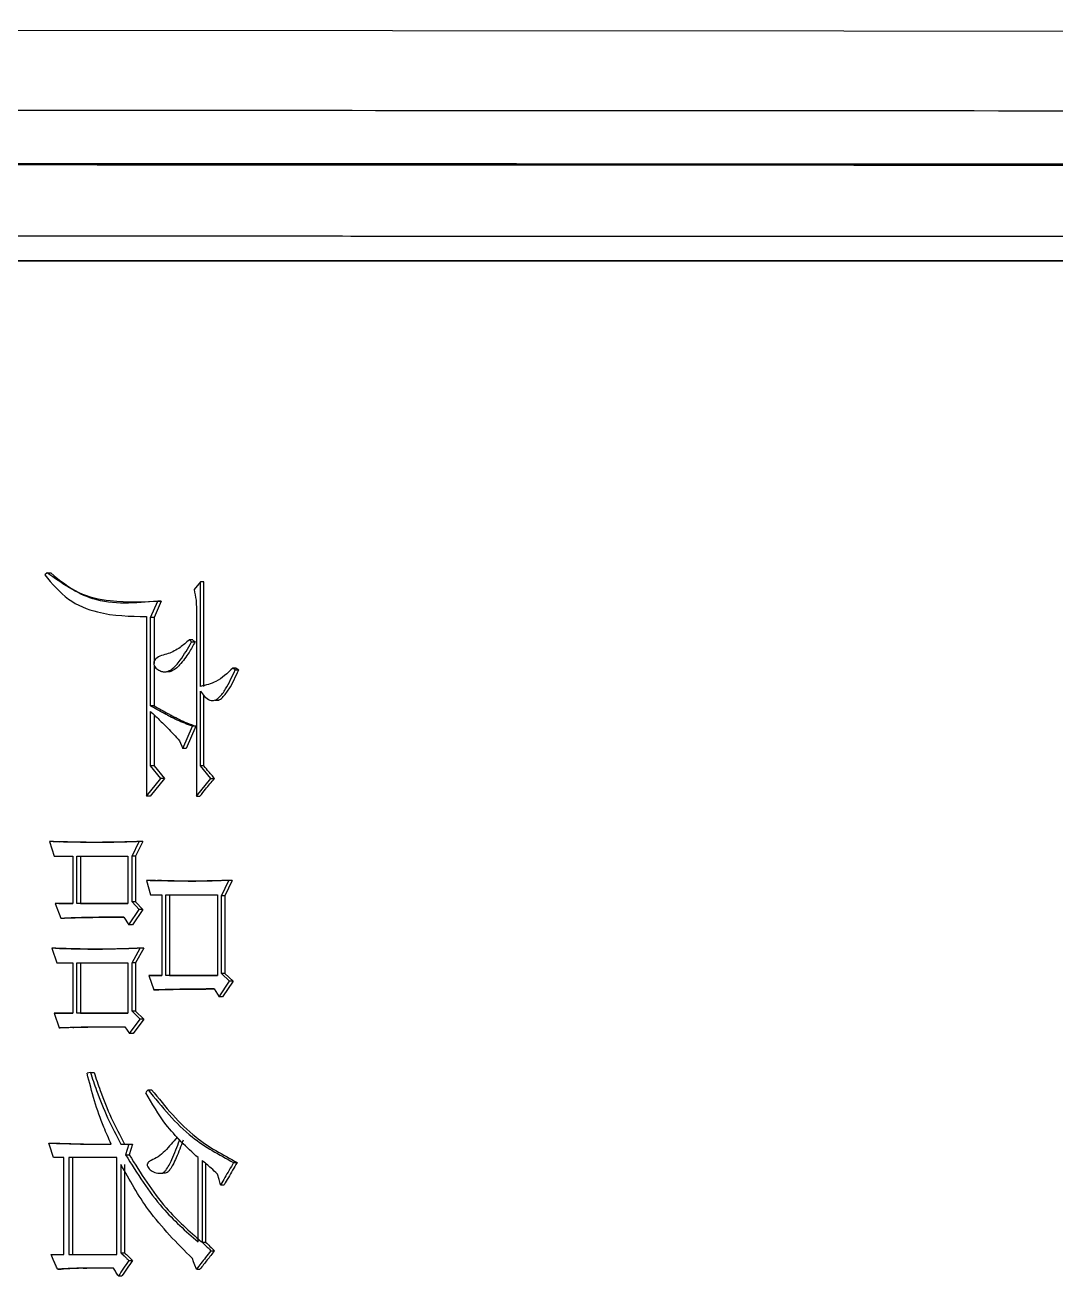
# Model space of a CAD drawing. Header units: millimetres. Extents: x 2063 to 4500, y 825 to 2548.
# Drawn here: x 3182.61 to 3194.12, y 1518.97 to 1532.92 of the extents above; entities that cross this region are included whole.
import ezdxf

# ---------------------------------------------------------------- set-up
doc = ezdxf.new("R2010")
doc.units = ezdxf.units.MM

msp = doc.modelspace()

# ---------------------------------------------------------------- linework, layer by layer
at = {"color": 7, "linetype": 'Continuous', "lineweight": 25}
for p, q in [((3182.861, 1526.81), (3182.834, 1526.789)), ((3182.861, 1526.81), (3182.902, 1526.81)), ((3184.572, 1526.713), (3184.5, 1526.626)), ((3184.572, 1525.545), (3184.572, 1526.713)), ((3184.611, 1526.713), (3184.572, 1526.713)), ((3184.611, 1525.545), (3184.611, 1526.713)), ((3184.014, 1526.313), (3184.095, 1526.497)), ((3184.135, 1526.497), (3184.054, 1526.313)), ((3184.135, 1526.497), (3184.095, 1526.497)), ((3183.969, 1526.324), (3183.969, 1524.322)), ((3184.014, 1525.328), (3184.014, 1526.313)), ((3184.054, 1526.313), (3184.014, 1526.313)), ((3184.054, 1526.313), (3184.054, 1525.801)), ((3184.527, 1526.41), (3184.527, 1524.322)), ((3184.485, 1526.064), (3184.446, 1526.064)), ((3184.473, 1526.042), (3184.512, 1526.042)), ((3184.054, 1525.78), (3184.054, 1525.328)), ((3184.959, 1525.729), (3184.932, 1525.75)), ((3184.971, 1525.75), (3184.932, 1525.75)), ((3184.959, 1525.729), (3184.998, 1525.729)), ((3184.971, 1525.75), (3184.998, 1525.729)), ((3184.193, 1525.71), (3184.233, 1525.71)), ((3184.572, 1524.658), (3184.572, 1525.491)), ((3184.054, 1525.328), (3184.014, 1525.328)), ((3184.611, 1524.658), (3184.611, 1525.442)), ((3184.735, 1525.392), (3184.775, 1525.392)), ((3184.014, 1524.658), (3184.014, 1525.264)), ((3184.054, 1525.226), (3184.054, 1524.658)), ((3184.374, 1524.852), (3184.482, 1525.101)), ((3184.521, 1525.101), (3184.413, 1524.852)), ((3184.521, 1525.101), (3184.482, 1525.101)), ((3184.338, 1524.939), (3184.374, 1524.852)), ((3184.413, 1524.852), (3184.374, 1524.852)), ((3184.131, 1524.517), (3184.014, 1524.658)), ((3184.054, 1524.658), (3184.014, 1524.658)), ((3184.054, 1524.658), (3184.171, 1524.517)), ((3184.689, 1524.517), (3184.572, 1524.658)), ((3184.611, 1524.658), (3184.572, 1524.658)), ((3183.969, 1524.322), (3184.131, 1524.517)), ((3184.171, 1524.517), (3184.009, 1524.322)), ((3184.171, 1524.517), (3184.131, 1524.517)), ((3184.527, 1524.322), (3184.689, 1524.517)), ((3184.689, 1524.517), (3184.728, 1524.517)), ((3184.009, 1524.322), (3183.969, 1524.322)), ((3184.527, 1524.322), (3184.566, 1524.322)), ((3182.888, 1523.814), (3182.941, 1523.652)), ((3182.929, 1523.814), (3182.888, 1523.814)), ((3182.929, 1523.814), (3183.002, 1523.812)), ((3183.808, 1523.652), (3183.889, 1523.814)), ((3183.929, 1523.814), (3183.848, 1523.652)), ((3183.929, 1523.814), (3183.889, 1523.814)), ((3182.941, 1523.652), (3183.146, 1523.652)), ((3183.146, 1523.652), (3183.146, 1523.122)), ((3183.191, 1523.652), (3183.763, 1523.652)), ((3183.191, 1523.122), (3183.191, 1523.652)), ((3183.232, 1523.652), (3183.232, 1523.122)), ((3183.763, 1523.652), (3183.763, 1523.122)), ((3183.808, 1523.143), (3183.808, 1523.652)), ((3183.848, 1523.652), (3183.808, 1523.652)), ((3183.848, 1523.652), (3183.848, 1523.143)), ((3183.969, 1523.381), (3184.014, 1523.219)), ((3184.009, 1523.381), (3183.969, 1523.381)), ((3184.009, 1523.381), (3184.097, 1523.379)), ((3184.806, 1523.208), (3184.887, 1523.381)), ((3184.926, 1523.381), (3184.845, 1523.208)), ((3184.926, 1523.381), (3184.887, 1523.381)), ((3184.014, 1523.219), (3184.14, 1523.219)), ((3184.14, 1523.219), (3184.14, 1522.321)), ((3184.185, 1522.321), (3184.185, 1523.219)), ((3184.225, 1523.219), (3184.225, 1522.321)), ((3184.761, 1523.219), (3184.761, 1522.321)), ((3182.95, 1523.122), (3183.012, 1522.959)), ((3183.146, 1523.122), (3182.95, 1523.122)), ((3182.991, 1523.122), (3182.95, 1523.122)), ((3182.991, 1523.122), (3183.146, 1523.122)), ((3183.763, 1523.122), (3183.191, 1523.122)), ((3183.232, 1523.122), (3183.191, 1523.122)), ((3183.232, 1523.122), (3183.763, 1523.122)), ((3183.889, 1523.057), (3183.808, 1523.143)), ((3183.848, 1523.143), (3183.808, 1523.143)), ((3183.848, 1523.143), (3183.929, 1523.057)), ((3184.806, 1522.343), (3184.806, 1523.208)), ((3184.845, 1523.208), (3184.806, 1523.208)), ((3184.845, 1523.208), (3184.845, 1522.343)), ((3183.012, 1522.959), (3183.054, 1522.959)), ((3183.718, 1522.97), (3183.772, 1522.884)), ((3183.772, 1522.884), (3183.889, 1523.057)), ((3183.929, 1523.057), (3183.812, 1522.884)), ((3183.929, 1523.057), (3183.889, 1523.057)), ((3183.812, 1522.884), (3183.772, 1522.884)), ((3182.914, 1522.624), (3182.968, 1522.462)), ((3182.956, 1522.624), (3182.914, 1522.624)), ((3183.808, 1522.462), (3183.898, 1522.624)), ((3183.938, 1522.624), (3183.848, 1522.462)), ((3183.938, 1522.624), (3183.898, 1522.624)), ((3182.968, 1522.462), (3183.146, 1522.462)), ((3183.146, 1522.462), (3183.146, 1521.899)), ((3183.191, 1522.462), (3183.763, 1522.462)), ((3183.191, 1521.899), (3183.191, 1522.462)), ((3183.232, 1522.462), (3183.232, 1521.899)), ((3183.763, 1522.462), (3183.763, 1521.899)), ((3183.808, 1521.921), (3183.808, 1522.462)), ((3183.848, 1522.462), (3183.808, 1522.462)), ((3183.848, 1522.462), (3183.848, 1521.921)), ((3183.996, 1522.321), (3184.05, 1522.159)), ((3184.14, 1522.321), (3183.996, 1522.321)), ((3183.996, 1522.321), (3184.036, 1522.321)), ((3184.036, 1522.321), (3184.14, 1522.321)), ((3184.225, 1522.321), (3184.185, 1522.321)), ((3184.779, 1522.083), (3184.896, 1522.256)), ((3184.896, 1522.256), (3184.806, 1522.343)), ((3184.845, 1522.343), (3184.806, 1522.343)), ((3184.935, 1522.256), (3184.818, 1522.083)), ((3184.845, 1522.343), (3184.935, 1522.256)), ((3184.935, 1522.256), (3184.896, 1522.256)), ((3184.09, 1522.159), (3184.05, 1522.159)), ((3184.725, 1522.17), (3184.779, 1522.083)), ((3184.818, 1522.083), (3184.779, 1522.083)), ((3182.941, 1521.899), (3182.995, 1521.737)), ((3183.146, 1521.899), (3182.941, 1521.899)), ((3182.941, 1521.899), (3182.982, 1521.899)), ((3182.982, 1521.899), (3183.146, 1521.899)), ((3183.763, 1521.899), (3183.191, 1521.899)), ((3183.232, 1521.899), (3183.191, 1521.899)), ((3183.232, 1521.899), (3183.763, 1521.899)), ((3183.781, 1521.672), (3183.898, 1521.834)), ((3183.898, 1521.834), (3183.808, 1521.921)), ((3183.848, 1521.921), (3183.808, 1521.921)), ((3183.938, 1521.834), (3183.821, 1521.672)), ((3183.848, 1521.921), (3183.938, 1521.834)), ((3183.938, 1521.834), (3183.898, 1521.834)), ((3183.036, 1521.737), (3182.995, 1521.737)), ((3183.179, 1521.741), (3183.036, 1521.737)), ((3183.727, 1521.748), (3183.781, 1521.672)), ((3183.821, 1521.672), (3183.781, 1521.672)), ((3183.343, 1521.239), (3183.307, 1521.229)), ((3183.343, 1521.239), (3183.384, 1521.239)), ((3183.987, 1521.045), (3184.027, 1521.045)), ((3182.879, 1520.45), (3182.92, 1520.45)), ((3183.289, 1520.439), (3183.575, 1520.439)), ((3183.289, 1520.439), (3183.33, 1520.439)), ((3183.33, 1520.439), (3183.575, 1520.439)), ((3183.683, 1520.439), (3183.772, 1520.439)), ((3183.683, 1520.439), (3183.723, 1520.439)), ((3183.723, 1520.439), (3183.812, 1520.439)), ((3183.772, 1520.439), (3183.812, 1520.439)), ((3183.812, 1520.439), (3183.777, 1520.32)), ((3183.048, 1520.288), (3182.932, 1520.288)), ((3183.048, 1519.206), (3183.048, 1520.288)), ((3183.638, 1520.288), (3183.102, 1520.288)), ((3183.102, 1520.288), (3183.102, 1519.206)), ((3183.143, 1520.288), (3183.143, 1519.206)), ((3183.638, 1519.206), (3183.638, 1520.288)), ((3183.736, 1520.32), (3183.777, 1520.32)), ((3184.545, 1519.347), (3184.545, 1520.288)), ((3183.683, 1520.212), (3183.683, 1519.227)), ((3183.723, 1520.212), (3183.723, 1519.227)), ((3184.59, 1520.255), (3184.59, 1519.346)), ((3184.629, 1520.224), (3184.629, 1519.346)), ((3184.941, 1520.234), (3184.98, 1520.234)), ((3184.112, 1520.113), (3184.152, 1520.113)), ((3184.797, 1519.985), (3184.836, 1519.985)), ((3184.59, 1519.346), (3184.629, 1519.346)), ((3182.905, 1519.206), (3183.048, 1519.206)), ((3182.905, 1519.206), (3182.947, 1519.206)), ((3182.947, 1519.206), (3183.048, 1519.206)), ((3183.102, 1519.206), (3183.638, 1519.206)), ((3183.102, 1519.206), (3183.143, 1519.206)), ((3183.143, 1519.206), (3183.638, 1519.206)), ((3183.683, 1519.227), (3183.723, 1519.227)), ((3184.689, 1519.249), (3184.728, 1519.249)), ((3182.977, 1519.044), (3183.018, 1519.044)), ((3183.602, 1519.054), (3183.262, 1519.054)), ((3183.262, 1519.054), (3183.303, 1519.054)), ((3183.772, 1519.141), (3183.812, 1519.141)), ((3184.527, 1519.044), (3184.566, 1519.044)), ((3183.656, 1518.968), (3183.696, 1518.968))]:
    msp.add_line(p, q, dxfattribs=at)
at = {"color": 7, "linetype": 'Continuous', "lineweight": 25, "flags": 128}
for points in [[(3149.668, 1532.923), (3152.818, 1532.914), (3156.251, 1532.905), (3159.95, 1532.897), (3163.899, 1532.889), (3168.079, 1532.882), (3172.471, 1532.876), (3177.055, 1532.87), (3181.811, 1532.865), (3186.716, 1532.861), (3191.749, 1532.857), (3196.885, 1532.854), (3202.102, 1532.852), (3207.375, 1532.851), (3212.681, 1532.85), (3217.996, 1532.85), (3223.294, 1532.851), (3228.552, 1532.853), (3233.746, 1532.855), (3238.852, 1532.858)], [(3184.473, 1526.042), (3184.466, 1526.048), (3184.456, 1526.056), (3184.446, 1526.064)], [(3184.485, 1526.064), (3184.492, 1526.058), (3184.499, 1526.053), (3184.512, 1526.042)], [(3183.987, 1521.045), (3183.981, 1521.037), (3183.971, 1521.024), (3183.961, 1521.012)], [(3182.932, 1520.288), (3182.917, 1520.335), (3182.901, 1520.382), (3182.879, 1520.45)], [(3183.772, 1520.439), (3183.754, 1520.38), (3183.736, 1520.32)], [(3184.338, 1520.482), (3184.331, 1520.491), (3184.321, 1520.503), (3184.311, 1520.515)], [(3184.797, 1519.985), (3184.779, 1520.044), (3184.761, 1520.104)], [(3184.527, 1519.044), (3184.509, 1519.09), (3184.495, 1519.126), (3184.482, 1519.163)]]:
    msp.add_lwpolyline(points, dxfattribs=at)
at = {"color": 7, "linetype": 'Continuous', "lineweight": 25}
for points, knots in [([(3228.437, 1531.963), (3225.412, 1531.962), (3219.375, 1531.96), (3210.222, 1531.96), (3201.18, 1531.961), (3192.353, 1531.964), (3183.861, 1531.969), (3177.016, 1531.974), (3171.559, 1531.979), (3167.206, 1531.984), (3162.749, 1531.99), (3158.27, 1531.996), (3154.136, 1532.003), (3150.396, 1532.011), (3147.077, 1532.019), (3144.042, 1532.028), (3141.39, 1532.038), (3139.155, 1532.049), (3138.177, 1532.056), (3137.678, 1532.06)], [0, 0, 0, 0, 0.074691, 0.149062, 0.223115, 0.296848, 0.370262, 0.443356, 0.483243, 0.526636, 0.573536, 0.623941, 0.677851, 0.725458, 0.775499, 0.827974, 0.882883, 0.940225, 1, 1, 1, 1]), ([(3138.421, 1531.455), (3139.146, 1531.451), (3140.596, 1531.442), (3144.386, 1531.429), (3149.284, 1531.417), (3155.325, 1531.406), (3162.373, 1531.396), (3170.315, 1531.388), (3179.015, 1531.381), (3188.322, 1531.376), (3196.764, 1531.373), (3204.044, 1531.372), (3208.048, 1531.371), (3210.049, 1531.371)], [0, 0, 0, 0, 0.0981345, 0.196269, 0.2944034, 0.3925379, 0.4906723, 0.5888066, 0.686941, 0.7850753, 0.8832097, 0.9416048, 1, 1, 1, 1]), ([(3138.958, 1531.441), (3139.457, 1531.438), (3140.443, 1531.431), (3142.724, 1531.422), (3145.485, 1531.414), (3148.713, 1531.406), (3152.324, 1531.398), (3156.87, 1531.39), (3162.473, 1531.383), (3169.191, 1531.376), (3176.094, 1531.37), (3183.024, 1531.365), (3189.848, 1531.362), (3196.458, 1531.36), (3202.768, 1531.359), (3207.272, 1531.358), (3209.655, 1531.358), (3210.049, 1531.358)], [0, 0, 0, 0, 0.07139, 0.140843, 0.208359, 0.273937, 0.337578, 0.399281, 0.488173, 0.572709, 0.652888, 0.72871, 0.800173, 0.867277, 0.930021, 0.988406, 1, 1, 1, 1]), ([(3210.049, 1530.56), (3208.777, 1530.56), (3206.451, 1530.56), (3203.087, 1530.56), (3199.954, 1530.561), (3196.838, 1530.562), (3193.744, 1530.563), (3190.679, 1530.564), (3187.647, 1530.565), (3183.393, 1530.567), (3177.853, 1530.571), (3171.109, 1530.576), (3164.381, 1530.582), (3158.66, 1530.59), (3153.94, 1530.597), (3150.137, 1530.605), (3146.703, 1530.613), (3143.745, 1530.622), (3141.291, 1530.632), (3140.246, 1530.639), (3139.714, 1530.642)], [0, 0, 0, 0, 0.037781, 0.069081, 0.100468, 0.131943, 0.163506, 0.195157, 0.226895, 0.258722, 0.330934, 0.408983, 0.49287, 0.582593, 0.645672, 0.711347, 0.779618, 0.850484, 0.923944, 1, 1, 1, 1]), ([(3202.91, 1530.292), (3202.264, 1530.292), (3199.029, 1530.292), (3193.277, 1530.292), (3187.077, 1530.292), (3181.068, 1530.292), (3176.428, 1530.292), (3170.891, 1530.292), (3166.683, 1530.292), (3161.748, 1530.292), (3157.151, 1530.291), (3153.055, 1530.291), (3149.374, 1530.291), (3146.765, 1530.291), (3143.955, 1530.291), (3142.085, 1530.291), (3140.057, 1530.291), (3139.3, 1530.291), (3138.772, 1530.291)], [0, 0, 0, 0, 0.020124, 0.100733, 0.181328, 0.221587, 0.302184, 0.342442, 0.423039, 0.463298, 0.543894, 0.624491, 0.664749, 0.745346, 0.785604, 0.8662, 0.906458, 1, 1, 1, 1]), ([(3161.861, 1530.292), (3162.598, 1530.292), (3164.252, 1530.292), (3168.101, 1530.292), (3172.341, 1530.292), (3177.942, 1530.292), (3183.794, 1530.292), (3189.925, 1530.292), (3196.32, 1530.292), (3200.314, 1530.292), (3203.019, 1530.292)], [0, 0, 0, 0, 0.0675233, 0.1515081, 0.3196482, 0.4036328, 0.5717715, 0.7399066, 0.8238912, 1, 1, 1, 1]), ([(3182.834, 1526.789), (3182.917, 1526.69), (3183.079, 1526.496), (3183.485, 1526.333), (3183.786, 1526.327), (3183.969, 1526.324)], [0, 0, 0, 0, 0.2878172, 0.565935, 1, 1, 1, 1]), ([(3184.095, 1526.497), (3183.846, 1526.474), (3183.399, 1526.433), (3183.026, 1526.695), (3182.861, 1526.81)], [0, 0, 0, 0, 0.55707, 1, 1, 1, 1]), ([(3182.902, 1526.81), (3183.002, 1526.729), (3183.2, 1526.567), (3183.635, 1526.475), (3183.945, 1526.489), (3184.135, 1526.497)], [0, 0, 0, 0, 0.284866, 0.563033, 1, 1, 1, 1]), ([(3184.5, 1526.626), (3184.508, 1526.587), (3184.525, 1526.516), (3184.526, 1526.442), (3184.527, 1526.41)], [0, 0, 0, 0, 0.558835, 1, 1, 1, 1]), ([(3184.446, 1526.064), (3184.413, 1526.035), (3184.341, 1525.971), (3184.215, 1525.902), (3184.101, 1525.888), (3184.058, 1525.836), (3184.05, 1525.814), (3184.049, 1525.791), (3184.058, 1525.768), (3184.08, 1525.742), (3184.115, 1525.721), (3184.157, 1525.705), (3184.203, 1525.709), (3184.273, 1525.746), (3184.368, 1525.86), (3184.433, 1525.97), (3184.472, 1526.042), (3184.473, 1526.042)], [0, 0, 0, 0, 0.117809, 0.254848, 0.391031, 0.410857, 0.430654, 0.450876, 0.468611, 0.491916, 0.540003, 0.576761, 0.613939, 0.66464, 0.78945, 0.997759, 1, 1, 1, 1]), ([(3184.512, 1526.042), (3184.49, 1526.002), (3184.44, 1525.911), (3184.366, 1525.811), (3184.296, 1525.738), (3184.249, 1525.713), (3184.211, 1525.704), (3184.195, 1525.709), (3184.191, 1525.711)], [0, 0, 0, 0, 0.274296, 0.631438, 0.760854, 0.891795, 0.971189, 1, 1, 1, 1]), ([(3184.932, 1525.75), (3184.872, 1525.693), (3184.767, 1525.592), (3184.631, 1525.559), (3184.572, 1525.545)], [0, 0, 0, 0, 0.5653913, 1, 1, 1, 1]), ([(3184.572, 1525.491), (3184.586, 1525.47), (3184.615, 1525.431), (3184.662, 1525.394), (3184.703, 1525.385), (3184.74, 1525.39), (3184.796, 1525.432), (3184.876, 1525.546), (3184.926, 1525.656), (3184.959, 1525.729)], [0, 0, 0, 0, 0.120783, 0.237942, 0.284243, 0.33082, 0.424981, 0.62081, 1, 1, 1, 1]), ([(3184.766, 1525.39), (3184.767, 1525.39), (3184.786, 1525.392), (3184.834, 1525.435), (3184.915, 1525.544), (3184.965, 1525.655), (3184.998, 1525.729)], [0, 0, 0, 0, 0.0072694, 0.1468887, 0.4373793, 1, 1, 1, 1]), ([(3184.482, 1525.101), (3184.424, 1525.122), (3184.339, 1525.154), (3184.253, 1525.198), (3184.219, 1525.215), (3184.206, 1525.223), (3184.192, 1525.23), (3184.181, 1525.236), (3184.172, 1525.24), (3184.166, 1525.244), (3184.159, 1525.248), (3184.152, 1525.251), (3184.145, 1525.255), (3184.137, 1525.26), (3184.13, 1525.263), (3184.124, 1525.267), (3184.117, 1525.271), (3184.11, 1525.274), (3184.102, 1525.279), (3184.095, 1525.283), (3184.087, 1525.287), (3184.08, 1525.291), (3184.073, 1525.295), (3184.067, 1525.299), (3184.06, 1525.302), (3184.052, 1525.307), (3184.045, 1525.311), (3184.037, 1525.316), (3184.03, 1525.319), (3184.022, 1525.324), (3184.017, 1525.327), (3184.014, 1525.328)], [0, 0, 0, 0, 0.353012, 0.528911, 0.550896, 0.572881, 0.61685, 0.638835, 0.649827, 0.671812, 0.682805, 0.693797, 0.715782, 0.726774, 0.748759, 0.759751, 0.770744, 0.792728, 0.803721, 0.825705, 0.836698, 0.858683, 0.869675, 0.880667, 0.902652, 0.913644, 0.935629, 0.946622, 0.968606, 0.979599, 1, 1, 1, 1]), ([(3184.054, 1525.328), (3184.107, 1525.298), (3184.174, 1525.26), (3184.296, 1525.196), (3184.396, 1525.144), (3184.487, 1525.113), (3184.521, 1525.101)], [0, 0, 0, 0, 0.352069, 0.440085, 0.792293, 1, 1, 1, 1]), ([(3184.014, 1525.264), (3184.047, 1525.234), (3184.111, 1525.174), (3184.221, 1525.068), (3184.294, 1524.987), (3184.338, 1524.939)], [0, 0, 0, 0, 0.28957, 0.579171, 1, 1, 1, 1]), ([(3184.728, 1524.517), (3184.717, 1524.53), (3184.697, 1524.555), (3184.658, 1524.601), (3184.629, 1524.636), (3184.611, 1524.658)], [0, 0, 0, 0, 0.2664015, 0.5328029, 1, 1, 1, 1]), ([(3184.566, 1524.322), (3184.587, 1524.347), (3184.624, 1524.392), (3184.678, 1524.457), (3184.711, 1524.497), (3184.728, 1524.517)], [0, 0, 0, 0, 0.384798, 0.692399, 1, 1, 1, 1]), ([(3183.889, 1523.814), (3183.885, 1523.814), (3183.877, 1523.814), (3183.866, 1523.813), (3183.855, 1523.813), (3183.844, 1523.812), (3183.832, 1523.812), (3183.821, 1523.812), (3183.81, 1523.811), (3183.799, 1523.811), (3183.788, 1523.81), (3183.776, 1523.81), (3183.765, 1523.81), (3183.754, 1523.809), (3183.744, 1523.809), (3183.735, 1523.809), (3183.726, 1523.808), (3183.714, 1523.808), (3183.7, 1523.808), (3183.685, 1523.807), (3183.666, 1523.807), (3183.647, 1523.806), (3183.625, 1523.806), (3183.602, 1523.805), (3183.58, 1523.805), (3183.557, 1523.804), (3183.535, 1523.804), (3183.516, 1523.804), (3183.497, 1523.803), (3183.479, 1523.803), (3183.456, 1523.803), (3183.434, 1523.803), (3183.411, 1523.803), (3183.367, 1523.803), (3183.299, 1523.804), (3183.232, 1523.805), (3183.18, 1523.806), (3183.15, 1523.807), (3183.12, 1523.807), (3183.098, 1523.808), (3183.079, 1523.808), (3183.064, 1523.809), (3183.055, 1523.809), (3183.046, 1523.809), (3183.036, 1523.81), (3183.025, 1523.81), (3183.014, 1523.81), (3183.005, 1523.81), (3182.995, 1523.811), (3182.986, 1523.811), (3182.975, 1523.811), (3182.965, 1523.812), (3182.958, 1523.812), (3182.952, 1523.812), (3182.947, 1523.812), (3182.941, 1523.812), (3182.936, 1523.813), (3182.93, 1523.813), (3182.924, 1523.813), (3182.919, 1523.813), (3182.914, 1523.813), (3182.909, 1523.813), (3182.905, 1523.813), (3182.899, 1523.814), (3182.893, 1523.814), (3182.89, 1523.814), (3182.888, 1523.814)], [0, 0, 0, 0, 0.011199, 0.022398, 0.033596, 0.044795, 0.055994, 0.067193, 0.078392, 0.089591, 0.100789, 0.111988, 0.123187, 0.134386, 0.145585, 0.151184, 0.162383, 0.173582, 0.184781, 0.207178, 0.218377, 0.240775, 0.263172, 0.28557, 0.307968, 0.330365, 0.352763, 0.375161, 0.38636, 0.408757, 0.431155, 0.453553, 0.47595, 0.498348, 0.587939, 0.67753, 0.699928, 0.744723, 0.767121, 0.789519, 0.811916, 0.823115, 0.834314, 0.839913, 0.851112, 0.862311, 0.87351, 0.884709, 0.890308, 0.901507, 0.912706, 0.923905, 0.929504, 0.935103, 0.940703, 0.946302, 0.951902, 0.957501, 0.9631, 0.9687, 0.974299, 0.977099, 0.982698, 0.988298, 0.994149, 1, 1, 1, 1]), ([(3183.797, 1523.811), (3183.797, 1523.811), (3183.797, 1523.811), (3183.796, 1523.811), (3183.79, 1523.811), (3183.658, 1523.808), (3183.435, 1523.804), (3183.207, 1523.806), (3183.101, 1523.809), (3183.061, 1523.81), (3183.04, 1523.81), (3183.018, 1523.811), (3183.008, 1523.811), (3183.001, 1523.811)], [0, 0, 0, 0, 0.001108, 0.003185, 0.012795, 0.037738, 0.513809, 0.780002, 0.865995, 0.905439, 0.93475, 0.954139, 1, 1, 1, 1]), ([(3184.887, 1523.381), (3184.881, 1523.381), (3184.868, 1523.38), (3184.851, 1523.38), (3184.835, 1523.379), (3184.822, 1523.379), (3184.806, 1523.378), (3184.793, 1523.377), (3184.777, 1523.377), (3184.764, 1523.376), (3184.747, 1523.376), (3184.734, 1523.375), (3184.718, 1523.375), (3184.705, 1523.374), (3184.689, 1523.374), (3184.676, 1523.373), (3184.66, 1523.373), (3184.647, 1523.372), (3184.63, 1523.372), (3184.617, 1523.372), (3184.604, 1523.372), (3184.591, 1523.371), (3184.578, 1523.371), (3184.562, 1523.371), (3184.549, 1523.371), (3184.533, 1523.371), (3184.52, 1523.37), (3184.504, 1523.37), (3184.491, 1523.37), (3184.475, 1523.37), (3184.462, 1523.37), (3184.445, 1523.37), (3184.41, 1523.371), (3184.364, 1523.371), (3184.319, 1523.372), (3184.293, 1523.372), (3184.277, 1523.373), (3184.261, 1523.373), (3184.248, 1523.373), (3184.231, 1523.374), (3184.218, 1523.374), (3184.202, 1523.374), (3184.189, 1523.375), (3184.173, 1523.375), (3184.16, 1523.375), (3184.144, 1523.376), (3184.131, 1523.376), (3184.115, 1523.377), (3184.102, 1523.377), (3184.089, 1523.377), (3184.076, 1523.378), (3184.063, 1523.378), (3184.047, 1523.379), (3184.034, 1523.379), (3184.018, 1523.38), (3184.005, 1523.38), (3183.988, 1523.381), (3183.977, 1523.381), (3183.969, 1523.381)], [0, 0, 0, 0, 0.021203, 0.042406, 0.053008, 0.074211, 0.084813, 0.106016, 0.116618, 0.137821, 0.148423, 0.169626, 0.180228, 0.201431, 0.212032, 0.233236, 0.243837, 0.265041, 0.275642, 0.296845, 0.307447, 0.318049, 0.339252, 0.349854, 0.371057, 0.381659, 0.402862, 0.413463, 0.434667, 0.445268, 0.466472, 0.477073, 0.498276, 0.58309, 0.625497, 0.6467, 0.667903, 0.678505, 0.699708, 0.71031, 0.731513, 0.742115, 0.763318, 0.773919, 0.795123, 0.805724, 0.826928, 0.837529, 0.858732, 0.869334, 0.879936, 0.901139, 0.911741, 0.932944, 0.943545, 0.964749, 0.97535, 1, 1, 1, 1]), ([(3184.842, 1523.379), (3184.841, 1523.379), (3184.841, 1523.379), (3184.835, 1523.379), (3184.715, 1523.376), (3184.447, 1523.37), (3184.215, 1523.376), (3184.092, 1523.379)], [0, 0, 0, 0, 0.005847, 0.012184, 0.043679, 0.493973, 1, 1, 1, 1]), ([(3184.185, 1523.219), (3184.281, 1523.219), (3184.472, 1523.219), (3184.665, 1523.219), (3184.761, 1523.219)], [0, 0, 0, 0, 0.499996, 1, 1, 1, 1]), ([(3183.012, 1522.959), (3183.045, 1522.961), (3183.095, 1522.963), (3183.153, 1522.965), (3183.181, 1522.965), (3183.21, 1522.966), (3183.297, 1522.968), (3183.384, 1522.969), (3183.458, 1522.969), (3183.471, 1522.969), (3183.483, 1522.969), (3183.496, 1522.969), (3183.506, 1522.969), (3183.516, 1522.97), (3183.527, 1522.97), (3183.539, 1522.97), (3183.551, 1522.97), (3183.562, 1522.97), (3183.572, 1522.97), (3183.582, 1522.97), (3183.595, 1522.97), (3183.605, 1522.97), (3183.616, 1522.97), (3183.626, 1522.97), (3183.636, 1522.97), (3183.645, 1522.97), (3183.651, 1522.97), (3183.657, 1522.97), (3183.662, 1522.97), (3183.667, 1522.97), (3183.673, 1522.97), (3183.679, 1522.97), (3183.684, 1522.97), (3183.689, 1522.97), (3183.694, 1522.97), (3183.7, 1522.97), (3183.706, 1522.97), (3183.712, 1522.97), (3183.716, 1522.97), (3183.718, 1522.97)], [0, 0, 0, 0, 0.14049, 0.210735, 0.245858, 0.263419, 0.333664, 0.614647, 0.632209, 0.64977, 0.667331, 0.684892, 0.702453, 0.711234, 0.728795, 0.746356, 0.763917, 0.781479, 0.790259, 0.80782, 0.825382, 0.842943, 0.851723, 0.869285, 0.886846, 0.895626, 0.904407, 0.913188, 0.921968, 0.926358, 0.935139, 0.94392, 0.9527, 0.957091, 0.965871, 0.974652, 0.983432, 0.987823, 1, 1, 1, 1]), ([(3183.718, 1522.97), (3183.666, 1522.97), (3183.547, 1522.97), (3183.325, 1522.968), (3183.156, 1522.963), (3183.054, 1522.959)], [0, 0, 0, 0, 0.237866, 0.536241, 1, 1, 1, 1]), ([(3183.898, 1522.624), (3183.893, 1522.624), (3183.886, 1522.624), (3183.876, 1522.623), (3183.869, 1522.623), (3183.862, 1522.623), (3183.854, 1522.622), (3183.847, 1522.622), (3183.84, 1522.622), (3183.833, 1522.622), (3183.826, 1522.621), (3183.818, 1522.621), (3183.811, 1522.621), (3183.804, 1522.621), (3183.797, 1522.62), (3183.787, 1522.62), (3183.778, 1522.62), (3183.768, 1522.619), (3183.761, 1522.619), (3183.754, 1522.619), (3183.746, 1522.619), (3183.739, 1522.618), (3183.732, 1522.618), (3183.725, 1522.618), (3183.718, 1522.618), (3183.71, 1522.618), (3183.703, 1522.617), (3183.696, 1522.617), (3183.686, 1522.617), (3183.677, 1522.617), (3183.667, 1522.616), (3183.66, 1522.616), (3183.646, 1522.616), (3183.614, 1522.615), (3183.576, 1522.614), (3183.542, 1522.614), (3183.526, 1522.614), (3183.516, 1522.614), (3183.509, 1522.614), (3183.502, 1522.614), (3183.494, 1522.614), (3183.487, 1522.614), (3183.48, 1522.614), (3183.473, 1522.614), (3183.463, 1522.614), (3183.454, 1522.614), (3183.444, 1522.614), (3183.437, 1522.614), (3183.43, 1522.614), (3183.423, 1522.614), (3183.415, 1522.614), (3183.408, 1522.614), (3183.401, 1522.614), (3183.394, 1522.614), (3183.387, 1522.614), (3183.379, 1522.614), (3183.372, 1522.614), (3183.365, 1522.614), (3183.358, 1522.614), (3183.351, 1522.614), (3183.341, 1522.614), (3183.332, 1522.614), (3183.322, 1522.614), (3183.315, 1522.614), (3183.308, 1522.615), (3183.3, 1522.615), (3183.293, 1522.615), (3183.279, 1522.615), (3183.248, 1522.615), (3183.209, 1522.616), (3183.176, 1522.617), (3183.159, 1522.617), (3183.15, 1522.618), (3183.142, 1522.618), (3183.135, 1522.618), (3183.128, 1522.618), (3183.121, 1522.618), (3183.111, 1522.619), (3183.102, 1522.619), (3183.092, 1522.619), (3183.085, 1522.619), (3183.078, 1522.619), (3183.071, 1522.62), (3183.064, 1522.62), (3183.056, 1522.62), (3183.049, 1522.62), (3183.042, 1522.62), (3183.035, 1522.621), (3183.028, 1522.621), (3183.021, 1522.621), (3183.011, 1522.621), (3183.001, 1522.622), (3182.992, 1522.622), (3182.985, 1522.622), (3182.978, 1522.622), (3182.97, 1522.622), (3182.963, 1522.623), (3182.956, 1522.623), (3182.949, 1522.623), (3182.942, 1522.623), (3182.935, 1522.623), (3182.925, 1522.624), (3182.919, 1522.624), (3182.914, 1522.624)], [0, 0, 0, 0, 0.014617, 0.021926, 0.029235, 0.036543, 0.043852, 0.051161, 0.058469, 0.065778, 0.073086, 0.080395, 0.087704, 0.095012, 0.102321, 0.10963, 0.124247, 0.131556, 0.138864, 0.146173, 0.153482, 0.16079, 0.168099, 0.175407, 0.182716, 0.190025, 0.197333, 0.204642, 0.211951, 0.226568, 0.233877, 0.241185, 0.248494, 0.277729, 0.336198, 0.365433, 0.38005, 0.387359, 0.394667, 0.401976, 0.409284, 0.416593, 0.423902, 0.43121, 0.438519, 0.453136, 0.460445, 0.467754, 0.475062, 0.482371, 0.48968, 0.496988, 0.504297, 0.511606, 0.518914, 0.526223, 0.533531, 0.54084, 0.548149, 0.555457, 0.562766, 0.577383, 0.584692, 0.592001, 0.599309, 0.606618, 0.613927, 0.621235, 0.65047, 0.708939, 0.738174, 0.752791, 0.7601, 0.767408, 0.774717, 0.782026, 0.789334, 0.796643, 0.81126, 0.818569, 0.825877, 0.833186, 0.840495, 0.847803, 0.855112, 0.862421, 0.869729, 0.877038, 0.884347, 0.891655, 0.898964, 0.913581, 0.92089, 0.928198, 0.935507, 0.942816, 0.950124, 0.957433, 0.964742, 0.97205, 0.979359, 0.986668, 1, 1, 1, 1]), ([(3182.956, 1522.624), (3182.965, 1522.624), (3182.98, 1522.623), (3182.999, 1522.623), (3183.013, 1522.622), (3183.027, 1522.622), (3183.042, 1522.622), (3183.056, 1522.621), (3183.07, 1522.621), (3183.085, 1522.62), (3183.099, 1522.62), (3183.113, 1522.62), (3183.128, 1522.619), (3183.142, 1522.619), (3183.156, 1522.618), (3183.176, 1522.618), (3183.228, 1522.617), (3183.281, 1522.616), (3183.329, 1522.615), (3183.343, 1522.615), (3183.357, 1522.614), (3183.372, 1522.614), (3183.391, 1522.614), (3183.41, 1522.614), (3183.429, 1522.614), (3183.444, 1522.614), (3183.458, 1522.614), (3183.469, 1522.614), (3183.476, 1522.614), (3183.478, 1522.614)], [0, 0, 0, 0, 0.054977, 0.082465, 0.109954, 0.137442, 0.16493, 0.192419, 0.219907, 0.247396, 0.274884, 0.302372, 0.329861, 0.357349, 0.384838, 0.412326, 0.467303, 0.687211, 0.714699, 0.742188, 0.769676, 0.797165, 0.824653, 0.87963, 0.907118, 0.934607, 0.962095, 0.989584, 1, 1, 1, 1]), ([(3184.761, 1522.321), (3184.665, 1522.321), (3184.472, 1522.321), (3184.281, 1522.321), (3184.185, 1522.321)], [0, 0, 0, 0, 0.499996, 1, 1, 1, 1]), ([(3184.225, 1522.321), (3184.32, 1522.321), (3184.499, 1522.321), (3184.678, 1522.321), (3184.761, 1522.321)], [0, 0, 0, 0, 0.536358, 1, 1, 1, 1]), ([(3184.05, 1522.159), (3184.076, 1522.16), (3184.109, 1522.161), (3184.148, 1522.163), (3184.167, 1522.163), (3184.207, 1522.164), (3184.291, 1522.166), (3184.383, 1522.168), (3184.455, 1522.168), (3184.477, 1522.169), (3184.491, 1522.169), (3184.5, 1522.169), (3184.51, 1522.169), (3184.52, 1522.169), (3184.53, 1522.169), (3184.54, 1522.169), (3184.549, 1522.169), (3184.559, 1522.169), (3184.569, 1522.169), (3184.579, 1522.169), (3184.592, 1522.169), (3184.605, 1522.169), (3184.618, 1522.169), (3184.628, 1522.169), (3184.636, 1522.169), (3184.643, 1522.17), (3184.647, 1522.17), (3184.652, 1522.17), (3184.657, 1522.17), (3184.664, 1522.17), (3184.67, 1522.17), (3184.677, 1522.17), (3184.682, 1522.17), (3184.687, 1522.17), (3184.692, 1522.17), (3184.697, 1522.17), (3184.701, 1522.17), (3184.706, 1522.17), (3184.711, 1522.17), (3184.717, 1522.17), (3184.722, 1522.17), (3184.725, 1522.17)], [0, 0, 0, 0, 0.11615, 0.145188, 0.174226, 0.203263, 0.319414, 0.551716, 0.609791, 0.638828, 0.653347, 0.667866, 0.682385, 0.696903, 0.711422, 0.725941, 0.74046, 0.754979, 0.769497, 0.784016, 0.798535, 0.827572, 0.842091, 0.85661, 0.871129, 0.878388, 0.885648, 0.892907, 0.900166, 0.907426, 0.921944, 0.929204, 0.936463, 0.943723, 0.950982, 0.958241, 0.965501, 0.97276, 0.98002, 0.987279, 1, 1, 1, 1]), ([(3184.725, 1522.17), (3184.685, 1522.17), (3184.62, 1522.169), (3184.548, 1522.169), (3184.512, 1522.169), (3184.499, 1522.168), (3184.486, 1522.168), (3184.473, 1522.168), (3184.45, 1522.168), (3184.381, 1522.167), (3184.258, 1522.165), (3184.148, 1522.161), (3184.09, 1522.159)], [0, 0, 0, 0, 0.185547, 0.308981, 0.33984, 0.355269, 0.370698, 0.401556, 0.416986, 0.478702, 0.725572, 1, 1, 1, 1]), ([(3182.995, 1521.737), (3183.003, 1521.737), (3183.019, 1521.738), (3183.043, 1521.739), (3183.068, 1521.74), (3183.092, 1521.741), (3183.117, 1521.742), (3183.141, 1521.742), (3183.19, 1521.744), (3183.247, 1521.746), (3183.304, 1521.747), (3183.333, 1521.747), (3183.353, 1521.747), (3183.373, 1521.748), (3183.398, 1521.748), (3183.422, 1521.748), (3183.447, 1521.748), (3183.471, 1521.748), (3183.496, 1521.748), (3183.516, 1521.748), (3183.537, 1521.748), (3183.557, 1521.748), (3183.578, 1521.748), (3183.594, 1521.748), (3183.606, 1521.748), (3183.618, 1521.748), (3183.631, 1521.748), (3183.643, 1521.748), (3183.655, 1521.748), (3183.668, 1521.748), (3183.68, 1521.748), (3183.69, 1521.748), (3183.698, 1521.748), (3183.703, 1521.748), (3183.708, 1521.748), (3183.714, 1521.748), (3183.72, 1521.748), (3183.725, 1521.748), (3183.727, 1521.748)], [0, 0, 0, 0, 0.033402, 0.066804, 0.100206, 0.133609, 0.167011, 0.200413, 0.233815, 0.367425, 0.43423, 0.467632, 0.484333, 0.517735, 0.551137, 0.584539, 0.617941, 0.651344, 0.684746, 0.718148, 0.734849, 0.768251, 0.801653, 0.818354, 0.835056, 0.851757, 0.868458, 0.885159, 0.90186, 0.918561, 0.935262, 0.951963, 0.960314, 0.968664, 0.972839, 0.98119, 0.989541, 1, 1, 1, 1]), ([(3183.149, 1521.741), (3183.149, 1521.741), (3183.15, 1521.741), (3183.151, 1521.741), (3183.153, 1521.741), (3183.227, 1521.743), (3183.377, 1521.747), (3183.537, 1521.748), (3183.621, 1521.748), (3183.665, 1521.748), (3183.681, 1521.748), (3183.692, 1521.748), (3183.695, 1521.748), (3183.697, 1521.748)], [0, 0, 0, 0, 0.002488, 0.005643, 0.013438, 0.023457, 0.468961, 0.690761, 0.852883, 0.894614, 0.930819, 0.964705, 1, 1, 1, 1]), ([(3183.575, 1520.439), (3183.547, 1520.502), (3183.478, 1520.659), (3183.385, 1520.922), (3183.333, 1521.126), (3183.307, 1521.229)], [0, 0, 0, 0, 0.2475218, 0.622512, 1, 1, 1, 1]), ([(3183.343, 1521.239), (3183.365, 1521.172), (3183.423, 1521), (3183.532, 1520.73), (3183.632, 1520.536), (3183.683, 1520.439)], [0, 0, 0, 0, 0.245289, 0.621469, 1, 1, 1, 1]), ([(3183.384, 1521.239), (3183.406, 1521.172), (3183.464, 1521), (3183.572, 1520.73), (3183.673, 1520.536), (3183.723, 1520.439)], [0, 0, 0, 0, 0.245346, 0.6215, 1, 1, 1, 1]), ([(3184.545, 1520.288), (3184.418, 1520.405), (3184.191, 1520.616), (3184.032, 1520.89), (3183.961, 1521.012)], [0, 0, 0, 0, 0.555264, 1, 1, 1, 1]), ([(3183.987, 1521.045), (3184.141, 1520.855), (3184.414, 1520.52), (3184.781, 1520.32), (3184.941, 1520.234)], [0, 0, 0, 0, 0.565519, 1, 1, 1, 1]), ([(3184.027, 1521.045), (3184.181, 1520.855), (3184.453, 1520.52), (3184.82, 1520.32), (3184.98, 1520.234)], [0, 0, 0, 0, 0.5655965, 1, 1, 1, 1]), ([(3182.879, 1520.45), (3182.882, 1520.45), (3182.887, 1520.45), (3182.894, 1520.449), (3182.901, 1520.449), (3182.908, 1520.449), (3182.915, 1520.449), (3182.92, 1520.449), (3182.927, 1520.449), (3182.934, 1520.448), (3182.941, 1520.448), (3182.946, 1520.448), (3182.953, 1520.448), (3182.96, 1520.448), (3182.966, 1520.447), (3182.972, 1520.447), (3182.978, 1520.447), (3182.987, 1520.447), (3183.001, 1520.447), (3183.015, 1520.446), (3183.028, 1520.446), (3183.039, 1520.446), (3183.052, 1520.445), (3183.066, 1520.445), (3183.08, 1520.444), (3183.09, 1520.444), (3183.104, 1520.444), (3183.118, 1520.443), (3183.132, 1520.443), (3183.142, 1520.443), (3183.156, 1520.442), (3183.17, 1520.442), (3183.183, 1520.442), (3183.194, 1520.441), (3183.204, 1520.441), (3183.213, 1520.441), (3183.221, 1520.441), (3183.228, 1520.441), (3183.235, 1520.44), (3183.24, 1520.44), (3183.247, 1520.44), (3183.254, 1520.44), (3183.261, 1520.44), (3183.266, 1520.44), (3183.272, 1520.439), (3183.28, 1520.439), (3183.286, 1520.439), (3183.289, 1520.439)], [0, 0, 0, 0, 0.025173, 0.03776, 0.050346, 0.075519, 0.088105, 0.100692, 0.113278, 0.138451, 0.151038, 0.163624, 0.176211, 0.201384, 0.21397, 0.226556, 0.239143, 0.264316, 0.289489, 0.339835, 0.365007, 0.39018, 0.415353, 0.465699, 0.490872, 0.516045, 0.541218, 0.591564, 0.616737, 0.64191, 0.667082, 0.717428, 0.742601, 0.767774, 0.792947, 0.81812, 0.830706, 0.855879, 0.868466, 0.881052, 0.893639, 0.918812, 0.931398, 0.943984, 0.956571, 0.978285, 1, 1, 1, 1]), ([(3182.92, 1520.45), (3182.948, 1520.449), (3183.03, 1520.447), (3183.166, 1520.443), (3183.275, 1520.44), (3183.33, 1520.439)], [0, 0, 0, 0, 0.201645, 0.600822, 1, 1, 1, 1]), ([(3184.311, 1520.515), (3184.267, 1520.463), (3184.201, 1520.385), (3184.104, 1520.293), (3184.033, 1520.266), (3183.992, 1520.239), (3183.98, 1520.22), (3183.977, 1520.21), (3183.978, 1520.198), (3183.984, 1520.182), (3184.006, 1520.155), (3184.048, 1520.124), (3184.099, 1520.112), (3184.138, 1520.113), (3184.165, 1520.124), (3184.208, 1520.171), (3184.267, 1520.293), (3184.311, 1520.41), (3184.338, 1520.482)], [0, 0, 0, 0, 0.187598, 0.281274, 0.36356, 0.404899, 0.415318, 0.423915, 0.432542, 0.445489, 0.471595, 0.525453, 0.589419, 0.616919, 0.639175, 0.667927, 0.792344, 1, 1, 1, 1]), ([(3184.377, 1520.482), (3184.354, 1520.416), (3184.32, 1520.323), (3184.268, 1520.215), (3184.237, 1520.163), (3184.213, 1520.131), (3184.19, 1520.117), (3184.169, 1520.112), (3184.157, 1520.114), (3184.152, 1520.115)], [0, 0, 0, 0, 0.456256, 0.645146, 0.784685, 0.856115, 0.910986, 0.965761, 1, 1, 1, 1]), ([(3183.736, 1520.32), (3183.865, 1520.113), (3184.092, 1519.747), (3184.408, 1519.468), (3184.545, 1519.347)], [0, 0, 0, 0, 0.564995, 1, 1, 1, 1]), ([(3183.777, 1520.32), (3183.905, 1520.113), (3184.132, 1519.747), (3184.447, 1519.468), (3184.584, 1519.347)], [0, 0, 0, 0, 0.5650571, 1, 1, 1, 1]), ([(3184.482, 1519.163), (3184.309, 1519.335), (3183.999, 1519.646), (3183.78, 1520.038), (3183.683, 1520.212)], [0, 0, 0, 0, 0.555354, 1, 1, 1, 1]), ([(3184.761, 1520.104), (3184.738, 1520.127), (3184.699, 1520.166), (3184.641, 1520.215), (3184.607, 1520.242), (3184.59, 1520.255)], [0, 0, 0, 0, 0.429081, 0.714347, 1, 1, 1, 1]), ([(3184.941, 1520.234), (3184.925, 1520.205), (3184.892, 1520.149), (3184.844, 1520.066), (3184.813, 1520.012), (3184.797, 1519.985)], [0, 0, 0, 0, 0.343461, 0.671731, 1, 1, 1, 1]), ([(3184.98, 1520.234), (3184.964, 1520.205), (3184.931, 1520.149), (3184.883, 1520.066), (3184.852, 1520.012), (3184.836, 1519.985)], [0, 0, 0, 0, 0.343588, 0.671794, 1, 1, 1, 1]), ([(3184.59, 1519.346), (3184.601, 1519.335), (3184.623, 1519.313), (3184.656, 1519.281), (3184.678, 1519.26), (3184.689, 1519.249)], [0, 0, 0, 0, 0.347839, 0.673919, 1, 1, 1, 1]), ([(3184.629, 1519.346), (3184.645, 1519.33), (3184.678, 1519.298), (3184.711, 1519.265), (3184.728, 1519.249)], [0, 0, 0, 0, 0.500002, 1, 1, 1, 1]), ([(3182.977, 1519.044), (3182.97, 1519.059), (3182.957, 1519.089), (3182.933, 1519.143), (3182.916, 1519.182), (3182.905, 1519.206)], [0, 0, 0, 0, 0.277507, 0.555013, 1, 1, 1, 1]), ([(3183.683, 1519.227), (3183.694, 1519.216), (3183.715, 1519.196), (3183.745, 1519.167), (3183.763, 1519.15), (3183.772, 1519.141)], [0, 0, 0, 0, 0.38646, 0.693229, 1, 1, 1, 1]), ([(3183.723, 1519.227), (3183.738, 1519.213), (3183.768, 1519.184), (3183.798, 1519.155), (3183.812, 1519.141)], [0, 0, 0, 0, 0.500002, 1, 1, 1, 1]), ([(3184.689, 1519.249), (3184.669, 1519.224), (3184.631, 1519.176), (3184.577, 1519.108), (3184.544, 1519.065), (3184.527, 1519.044)], [0, 0, 0, 0, 0.373043, 0.686521, 1, 1, 1, 1]), ([(3184.728, 1519.249), (3184.701, 1519.215), (3184.647, 1519.146), (3184.593, 1519.078), (3184.566, 1519.044)], [0, 0, 0, 0, 0.5, 1, 1, 1, 1]), ([(3183.262, 1519.054), (3183.231, 1519.054), (3183.168, 1519.053), (3183.072, 1519.049), (3183.009, 1519.045), (3182.977, 1519.044)], [0, 0, 0, 0, 0.328449, 0.664167, 1, 1, 1, 1]), ([(3183.303, 1519.054), (3183.272, 1519.054), (3183.209, 1519.053), (3183.114, 1519.049), (3183.05, 1519.045), (3183.018, 1519.044)], [0, 0, 0, 0, 0.328876, 0.66438, 1, 1, 1, 1]), ([(3183.656, 1518.968), (3183.647, 1518.982), (3183.629, 1519.011), (3183.611, 1519.04), (3183.602, 1519.054)], [0, 0, 0, 0, 0.5000001, 1, 1, 1, 1]), ([(3183.772, 1519.141), (3183.753, 1519.112), (3183.714, 1519.054), (3183.675, 1518.997), (3183.656, 1518.968)], [0, 0, 0, 0, 0.499999, 1, 1, 1, 1]), ([(3183.812, 1519.141), (3183.793, 1519.112), (3183.754, 1519.054), (3183.716, 1518.997), (3183.696, 1518.968)], [0, 0, 0, 0, 0.500001, 1, 1, 1, 1])]:
    msp.add_open_spline(points, degree=3, knots=knots, dxfattribs=at)

doc.saveas('drawing.dxf')
